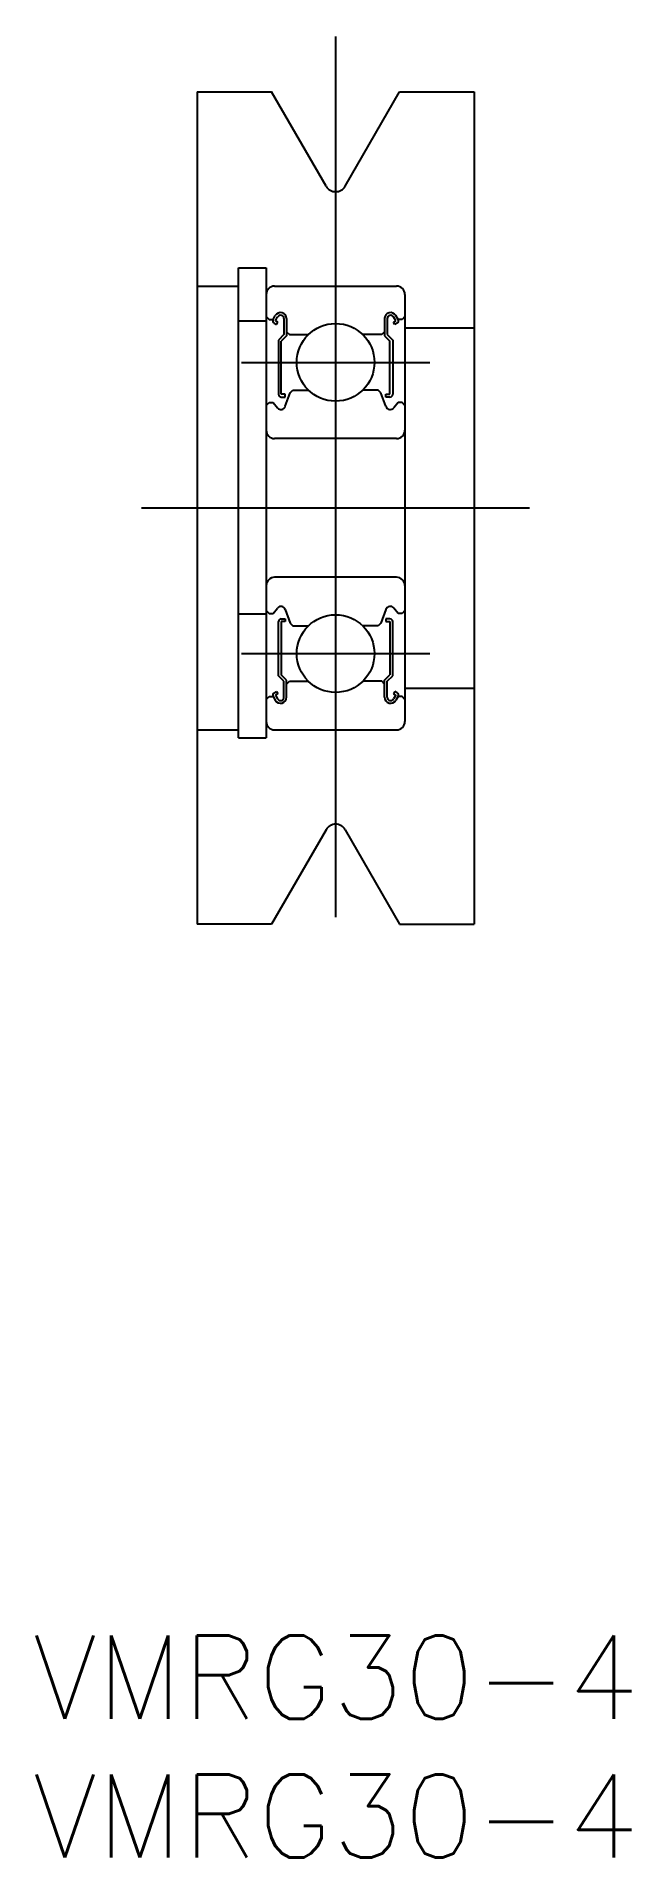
# Model space of a CAD drawing. Extents: x -5.8 to 15.7, y -48.7 to 17.
import ezdxf

# ---------------------------------------------------------------- set-up
doc = ezdxf.new("R2010")
doc.units = 0
doc.linetypes.add('CENTER', pattern=[50.8, 31.75, -6.35, 6.35, -6.35])
doc.layers.get('0').update_dxf_attribs({"linetype": 'CONTINUOUS'})
doc.layers.add('CENTER', color=1, linetype='CENTER')
doc.styles.get("Standard").update_dxf_attribs({"font": 'txt.shx', "height": 3, "bigfont": 'bigfont.shx'})

msp = doc.modelspace()

# ---------------------------------------------------------------- linework, layer by layer
at = {"color": 7, "linetype": 'CONTINUOUS'}
for p, q in [((0, 15), (2.691, 15)), ((0, 15), (0, -15)), ((4.654, 11.6), (2.691, 15)), ((5.346, 11.6), (7.309, 15)), ((7.309, 15), (10, 15)), ((10, 15), (10, -15)), ((1.5, -8.282), (1.5, 8.652)), ((1.5, 8.652), (2.5, 8.652)), ((2.5, 8.652), (2.5, -8.282)), ((0, 8), (1.5, 8)), ((2.8, 8), (7.2, 8)), ((7.5, 7.7), (7.5, -7.7)), ((1.5, 6.752), (2.5, 6.752)), ((2.5, 6.9), (2.6, 6.8)), ((2.6, 6.8), (2.744, 6.8)), ((2.744, 6.8), (2.824, 6.935)), ((2.78, 6.666), (2.865, 6.618)), ((2.829, 6.751), (2.909, 6.886)), ((2.914, 6.702), (2.829, 6.751)), ((2.865, 6.618), (2.914, 6.702)), ((3.136, 6.825), (3.136, 6.25)), ((3.233, 6.825), (3.233, 6.209)), ((6.767, 6.825), (6.767, 6.209)), ((6.864, 6.825), (6.864, 6.25)), ((7.086, 6.702), (7.171, 6.751)), ((7.135, 6.618), (7.086, 6.702)), ((7.171, 6.751), (7.091, 6.886)), ((7.22, 6.666), (7.135, 6.618)), ((7.256, 6.8), (7.176, 6.935)), ((7.4, 6.8), (7.256, 6.8)), ((7.5, 6.9), (7.4, 6.8)), ((3.136, 6.25), (2.94, 6.054)), ((2.94, 6.054), (2.94, 4.098)), ((3.233, 6.209), (3.038, 6.014)), ((3.038, 4.098), (3.038, 6.014)), ((3.233, 6.35), (3.333, 6.25)), ((3.333, 6.25), (4.02, 6.25)), ((6.667, 6.25), (5.98, 6.25)), ((6.767, 6.35), (6.667, 6.25)), ((6.767, 6.209), (6.962, 6.014)), ((6.864, 6.25), (7.06, 6.054)), ((6.962, 4.098), (6.962, 6.014)), ((7.06, 6.054), (7.06, 4.098)), ((7.5, 6.5), (10, 6.5)), ((3.184, 4.098), (3.038, 4.098)), ((3.038, 4), (3.184, 4)), ((3.184, 3.665), (3.363, 4.156)), ((3.184, 4), (3.184, 4.098)), ((3.363, 4.156), (3.463, 4.25)), ((3.463, 4.25), (4.02, 4.25)), ((6.537, 4.25), (5.98, 4.25)), ((6.637, 4.156), (6.537, 4.25)), ((6.816, 3.665), (6.637, 4.156)), ((6.816, 4), (6.816, 4.098)), ((6.816, 4.098), (6.962, 4.098)), ((6.962, 4), (6.816, 4)), ((2.5, 3.7), (2.6, 3.8)), ((2.6, 3.8), (2.744, 3.8)), ((2.744, 3.8), (2.902, 3.608)), ((7.256, 3.8), (7.098, 3.608)), ((7.4, 3.8), (7.256, 3.8)), ((7.5, 3.7), (7.4, 3.8)), ((7.2, 2.5), (2.8, 2.5)), ((7.2, -2.5), (2.8, -2.5)), ((1.5, -3.817), (2.5, -3.817)), ((2.5, -3.7), (2.6, -3.8)), ((2.6, -3.8), (2.744, -3.8)), ((2.744, -3.8), (2.902, -3.608)), ((3.184, -3.665), (3.363, -4.156)), ((6.816, -3.665), (6.637, -4.156)), ((7.256, -3.8), (7.098, -3.608)), ((7.4, -3.8), (7.256, -3.8)), ((7.5, -3.7), (7.4, -3.8)), ((2.94, -6.054), (2.94, -4.098)), ((3.038, -4), (3.184, -4)), ((3.038, -4.098), (3.038, -6.014)), ((3.184, -4.098), (3.038, -4.098)), ((3.184, -4), (3.184, -4.098)), ((3.363, -4.156), (3.463, -4.25)), ((3.463, -4.25), (4.02, -4.25)), ((6.537, -4.25), (5.98, -4.25)), ((6.637, -4.156), (6.537, -4.25)), ((6.816, -4), (6.816, -4.098)), ((6.962, -4), (6.816, -4)), ((6.816, -4.098), (6.962, -4.098)), ((6.962, -4.098), (6.962, -6.014)), ((7.06, -6.054), (7.06, -4.098)), ((3.136, -6.25), (2.94, -6.054)), ((3.233, -6.209), (3.038, -6.014)), ((3.136, -6.825), (3.136, -6.25)), ((3.233, -6.825), (3.233, -6.209)), ((3.233, -6.35), (3.333, -6.25)), ((3.333, -6.25), (4.02, -6.25)), ((6.667, -6.25), (5.98, -6.25)), ((6.767, -6.35), (6.667, -6.25)), ((6.767, -6.209), (6.962, -6.014)), ((6.767, -6.825), (6.767, -6.209)), ((6.864, -6.25), (7.06, -6.054)), ((6.864, -6.825), (6.864, -6.25)), ((7.5, -6.5), (10, -6.5)), ((2.5, -6.9), (2.6, -6.8)), ((2.6, -6.8), (2.744, -6.8)), ((2.744, -6.8), (2.824, -6.935)), ((2.78, -6.666), (2.865, -6.618)), ((2.914, -6.702), (2.829, -6.751)), ((2.829, -6.751), (2.909, -6.886)), ((2.865, -6.618), (2.914, -6.702)), ((7.135, -6.618), (7.086, -6.702)), ((7.086, -6.702), (7.171, -6.751)), ((7.171, -6.751), (7.091, -6.886)), ((7.22, -6.666), (7.135, -6.618)), ((7.256, -6.8), (7.176, -6.935)), ((7.4, -6.8), (7.256, -6.8)), ((7.5, -6.9), (7.4, -6.8)), ((0, -8), (1.5, -8)), ((1.5, -8.282), (2.5, -8.282)), ((2.8, -8), (7.2, -8)), ((4.654, -11.6), (2.691, -15)), ((5.346, -11.6), (7.309, -15)), ((2.691, -15), (0, -15)), ((7.309, -15), (10, -15))]:
    msp.add_line(p, q, dxfattribs=at)
for centre in [(5, 5.25), (5, -5.25)]:
    msp.add_circle(centre, 1.4, dxfattribs=at)
for centre, radius, start, end in [((5, 11.8), 0.4, 210, 330), ((2.8, 7.7), 0.3, 90, 180), ((7.2, 7.7), 0.3, 0, 90), ((2.829, 6.751), 0.0978, 150.01376, 239.99626), ((3.014, 6.825), 0.219, 0, 150.00027), ((3.014, 6.825), 0.121, 0, 150.00005), ((6.986, 6.825), 0.219, 29.99973, 180), ((6.986, 6.825), 0.121, 29.99995, 180), ((7.171, 6.751), 0.0978, 300.00374, 29.98624), ((3.038, 4.098), 0.0978, 180.00005, 270.00003), ((6.962, 4.098), 0.0978, 269.99997, 359.99995), ((3.027, 3.713), 0.164, 220.00009, 343.15288), ((6.973, 3.713), 0.164, 196.84712, 319.99991), ((2.8, 2.8), 0.3, 180, 270), ((7.2, 2.8), 0.3, 270, 0), ((2.8, -2.8), 0.3, 90, 180), ((7.2, -2.8), 0.3, 0, 90), ((3.027, -3.713), 0.164, 16.84712, 139.99991), ((6.973, -3.713), 0.164, 40.00009, 163.15288), ((3.038, -4.098), 0.0978, 89.99997, 179.99995), ((6.962, -4.098), 0.0978, 0.00005, 90.00003), ((2.829, -6.751), 0.0978, 120.00374, 209.98624), ((3.014, -6.825), 0.219, 209.99973, 0), ((3.014, -6.825), 0.121, 209.99995, 0), ((6.986, -6.825), 0.219, 180, 330.00027), ((6.986, -6.825), 0.121, 180, 330.00005), ((7.171, -6.751), 0.0978, 330.01376, 59.99626), ((2.8, -7.7), 0.3, 180, 270), ((7.2, -7.7), 0.3, 270, 0), ((5, -11.8), 0.4, 30, 150)]:
    msp.add_arc(centre, radius, start, end, dxfattribs=at)
at = {"layer": 'CENTER', "color": 1, "linetype": 'CENTER'}
for p, q in [((5, 17), (5, -17)), ((1.6, 5.25), (8.4, 5.25)), ((-2, 0), (12, 0)), ((1.6, -5.25), (8.4, -5.25))]:
    msp.add_line(p, q, dxfattribs=at)

# ---------------------------------------------------------------- texts
at = {"color": 7, "linetype": 'CONTINUOUS'}
for p in [(-5.922, -43.656), (-5.922, -48.656)]:
    msp.add_text('VMRG30-4', height=3, dxfattribs=at).set_placement(p)

doc.saveas('drawing.dxf')
